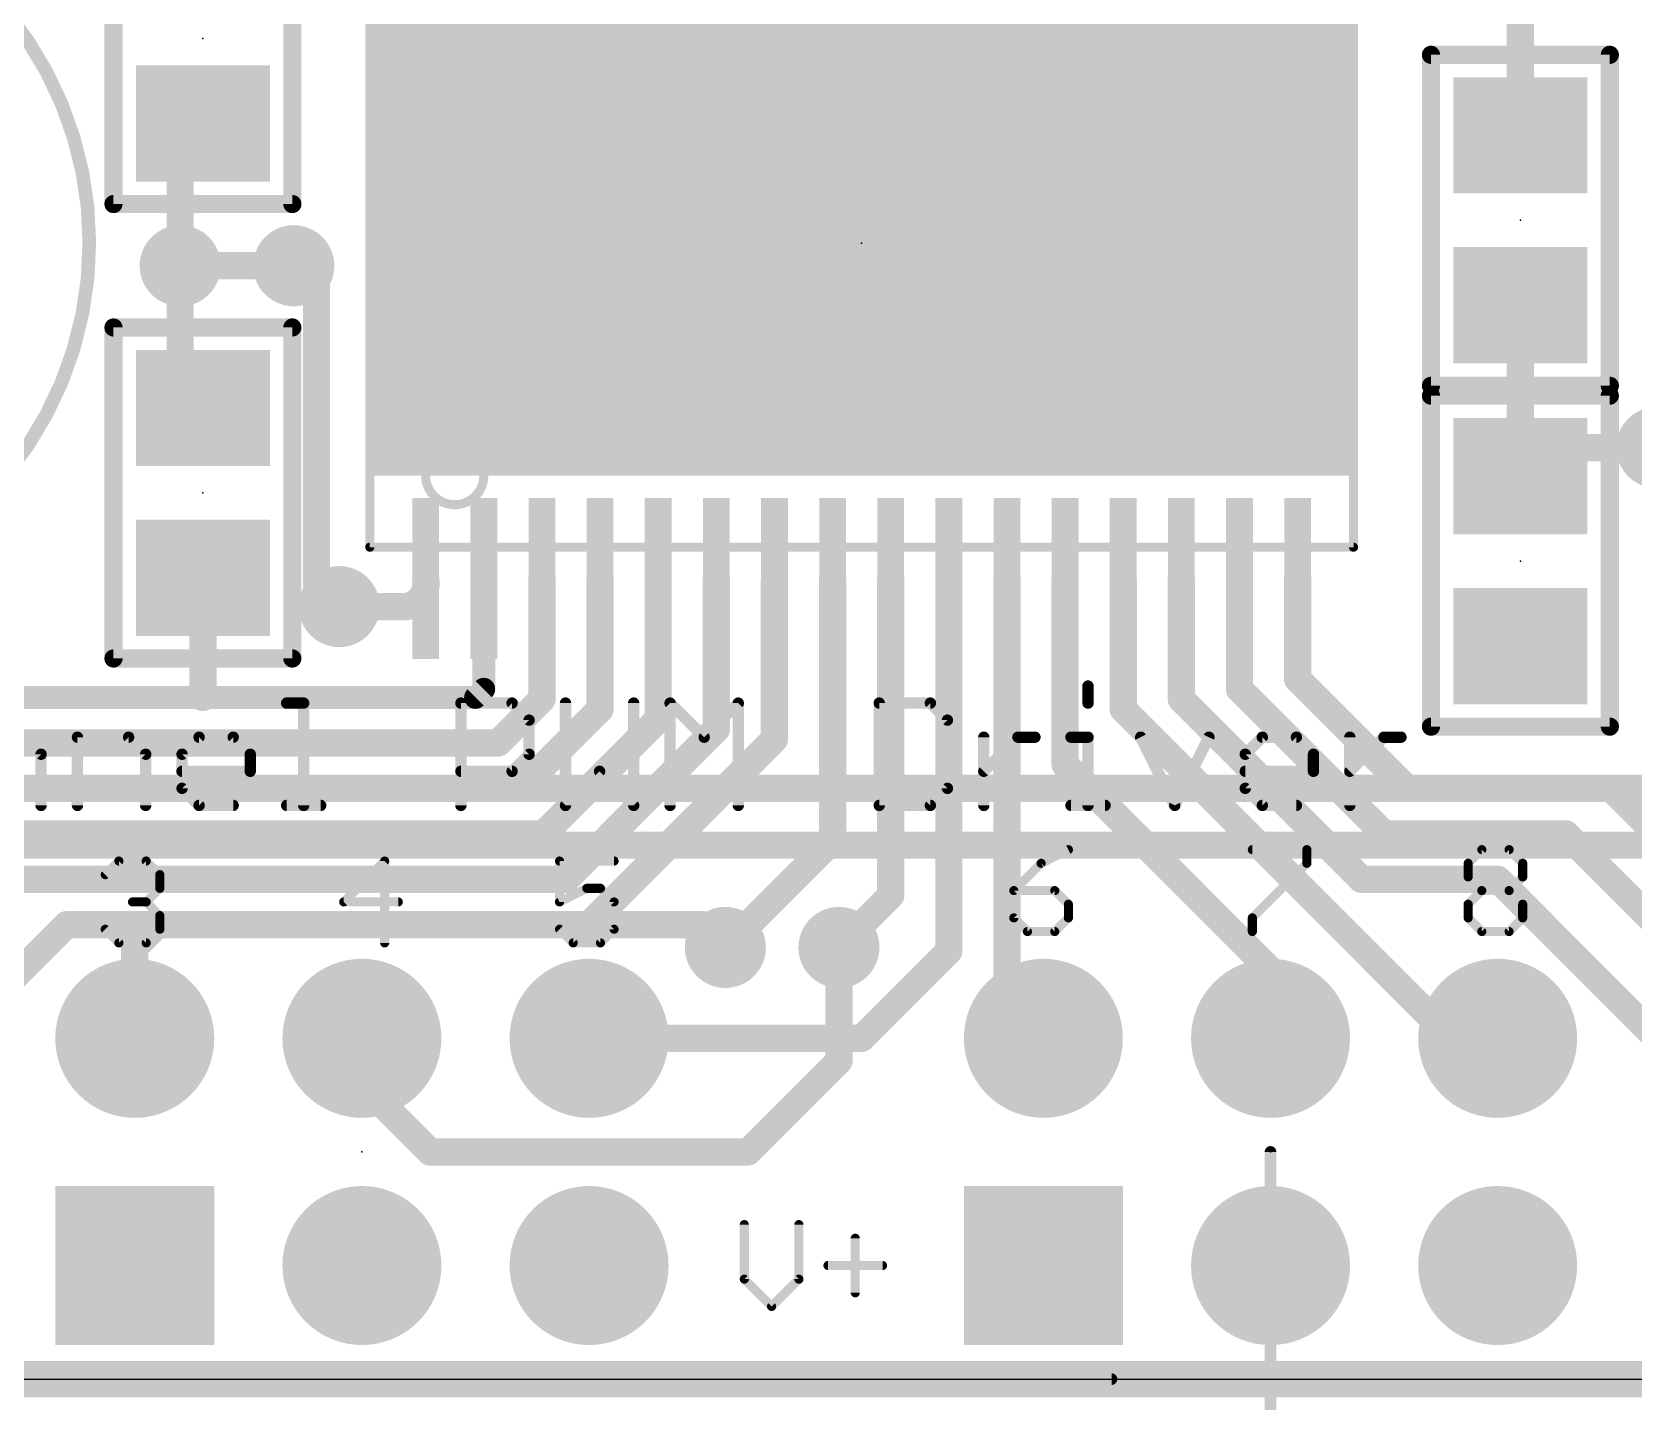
# Model space of a CAD drawing. Extents: x -11.4 to 63.7, y -19.8 to 38.7.
# Drawn here: x 16.63 to 34.54, y -0.25 to 15.06 of the extents above; entities that cross this region are included whole.
import ezdxf

# ---------------------------------------------------------------- set-up
doc = ezdxf.new("R2010")
doc.units = 0
for name, color, linetype in [('1', 12, 'CONTINUOUS'), ('16', 132, 'CONTINUOUS'), ('17', 110, 'CONTINUOUS'), ('18', 110, 'CONTINUOUS'), ('20', 53, 'CONTINUOUS'), ('21', 40, 'CONTINUOUS'), ('23', 53, 'CONTINUOUS'), ('47', 253, 'CONTINUOUS')]:
    doc.layers.add(name, color=color, linetype=linetype)

# ---------------------------------------------------------------- blocks, each defined once
blk = doc.blocks.new('RECT')
blk.add_solid([(-0.5, -0.5), (0.5, -0.5), (-0.5, 0.5), (0.5, 0.5)])
blk = doc.blocks.new('SQUAREP')
blk.add_solid([(-0.5, -0.5), (0.5, -0.5), (-0.5, 0.5), (0.5, 0.5)])
blk = doc.blocks.new('ROUNDP')
at = {"const_width": 0.5}
blk.add_lwpolyline([(0, -0.25, 1), (0, 0.25, 1), (0, -0.25)], format="xyb", dxfattribs=at)
blk = doc.blocks.new('ROUNDV')
at = {"const_width": 0.5}
blk.add_lwpolyline([(0, -0.25, 1), (0, 0.25, 1), (0, -0.25)], format="xyb", dxfattribs=at)

msp = doc.modelspace()

# ---------------------------------------------------------------- linework, layer by layer
at = {"layer": '1'}
for points, const_width in [([(33.274, 13.904), (33.274, 15.714)], 0.3048), ([(18.542, 14.036), (18.288, 13.782)], 0.3048), ([(18.288, 13.782), (18.288, 12.446)], 0.3048), ([(26.5, 13.092), (26.5, 13.3)], 0.3048), ([(26.154, 12.746), (26.5, 13.092)], 0.3048), ([(25.908, 12.7), (25.954, 12.746)], 0.3048), ([(25.954, 12.746), (26.154, 12.746)], 0.3048), ([(19.558, 12.446), (18.288, 12.446)], 0.3048), ([(18.288, 11.11), (18.288, 12.446)], 0.3048), ([(19.558, 12.446), (19.812, 12.446)], 0.3048), ([(19.812, 12.446), (19.812, 8.89)], 0.3048), ([(33.274, 12.004), (33.716, 12.004)], 0.3048), ([(33.274, 10.094), (33.274, 12.004)], 0.3048), ([(18.542, 10.856), (18.288, 11.11)], 0.3048), ([(33.274, 10.094), (33.594, 10.414)], 0.3048), ([(33.594, 10.414), (34.798, 10.414)], 0.3048), ([(18.542, 8.956), (18.542, 7.62)], 0.3048), ([(19.812, 8.89), (20.066, 8.636)], 0.3048), ([(21.683, 8.95), (21.683, 7.713)], 0.254), ([(22.333, 8.95), (22.333, 7.601)], 0.3048), ([(22.983, 8.95), (22.983, 7.489)], 0.3048), ([(23.633, 8.95), (23.633, 7.377)], 0.3048), ([(24.283, 8.95), (24.283, 7.265)], 0.3048), ([(24.933, 8.95), (24.933, 7.153)], 0.3048), ([(25.583, 8.95), (25.583, 6.025)], 0.3048), ([(26.233, 8.95), (26.233, 5.405)], 0.3048), ([(26.883, 8.95), (26.883, 4.785)], 0.3048), ([(27.533, 8.95), (27.533, 4.217)], 0.3048), ([(28.183, 8.95), (28.183, 6.869)], 0.3048), ([(28.833, 8.95), (28.833, 7.489)], 0.3048), ([(29.483, 8.95), (29.483, 7.601)], 0.3048), ([(30.133, 8.95), (30.133, 7.713)], 0.3048), ([(30.783, 8.95), (30.783, 7.825)], 0.3048), ([(20.819, 8.636), (20.066, 8.636)], 0.3048), ([(30.783, 7.825), (32.004, 6.604)], 0.3048), ([(18.542, 7.62), (16.256, 7.62)], 0.254), ([(21.59, 7.62), (18.542, 7.62)], 0.254), ([(21.683, 7.713), (21.59, 7.62)], 0.254), ([(22.333, 7.601), (21.844, 7.112)], 0.3048), ([(29.483, 7.601), (31.496, 5.588)], 0.3048), ([(30.133, 7.713), (31.75, 6.096)], 0.3048), ([(22.983, 7.489), (22.098, 6.604)], 0.3048), ([(23.633, 7.377), (22.352, 6.096)], 0.3048), ([(28.833, 7.489), (32.512, 3.81)], 0.3048), ([(24.283, 7.265), (22.606, 5.588)], 0.3048), ([(21.844, 7.112), (14.986, 7.112)], 0.3048), ([(24.933, 7.153), (22.86, 5.08)], 0.3048), ([(28.183, 6.869), (30.48, 4.572)], 0.3048), ([(22.098, 6.604), (15.24, 6.604)], 0.3048), ([(32.004, 6.604), (34.29, 6.604)], 0.3048), ([(34.29, 6.604), (35.052, 5.842)], 0.3048), ([(22.352, 6.096), (15.494, 6.096)], 0.3048), ([(25.583, 6.025), (24.384, 4.826)], 0.3048), ([(31.75, 6.096), (33.782, 6.096)], 0.3048), ([(33.782, 6.096), (34.798, 5.08)], 0.3048), ([(22.606, 5.588), (16.256, 5.588)], 0.3048), ([(31.496, 5.588), (33.02, 5.588)], 0.3048), ([(33.02, 5.588), (34.798, 3.81)], 0.3048), ([(26.233, 5.405), (25.654, 4.826)], 0.3048), ([(17.018, 5.08), (16.002, 4.064)], 0.3048), ([(22.86, 5.08), (17.018, 5.08)], 0.3048), ([(26.883, 4.785), (25.908, 3.81)], 0.3048), ([(30.48, 4.572), (30.48, 3.81)], 0.3048), ([(27.533, 4.217), (27.94, 3.81)], 0.3048), ([(25.908, 3.81), (22.86, 3.81)], 0.3048), ([(32.512, 3.81), (33.02, 3.81)], 0.3048), ([(50.8, 0), (0, 0)], 0.4064)]:
    msp.add_lwpolyline(points, dxfattribs=dict(at, const_width=const_width))
for points, const_width in [([(18.5959, 13.9821, 1), (18.4881, 14.0899)], 0.1524), ([(33.1978, 13.904, 1), (33.3502, 13.904)], 0.1524), ([(18.3642, 13.782, 1), (18.2118, 13.782)], 0.1524), ([(18.2341, 13.8359, 1), (18.3419, 13.7281)], 0.1524), ([(26.5762, 13.3, 1), (26.4238, 13.3)], 0.1524), ([(26.4238, 13.092, 1), (26.5762, 13.092)], 0.1524), ([(26.5539, 13.0381, 1), (26.4461, 13.1459)], 0.1524), ([(25.954, 12.8222, 1), (25.954, 12.6698)], 0.1524), ([(26.0079, 12.6921, 1), (25.9001, 12.7999)], 0.1524), ([(26.154, 12.6698, 1), (26.154, 12.8222)], 0.1524), ([(25.8541, 12.7539, 1), (25.9619, 12.6461)], 0.1524), ([(26.1001, 12.7999, 1), (26.2079, 12.6921)], 0.1524), ([(18.288, 12.5222, 1), (18.288, 12.3698)], 0.1524), ([(18.3642, 12.446, 1), (18.2118, 12.446)], 0.1524), ([(19.558, 12.5222, 1), (19.558, 12.3698)], 0.1524), ([(19.558, 12.3698, 1), (19.558, 12.5222)], 0.1524), ([(19.8882, 12.446, 1), (19.7358, 12.446)], 0.1524), ([(19.812, 12.3698, 1), (19.812, 12.5222)], 0.1524), ([(18.2118, 12.446, 1), (18.3642, 12.446)], 0.1524), ([(33.274, 12.0802, 1), (33.274, 11.9278)], 0.1524), ([(33.3502, 12.004, 1), (33.1978, 12.004)], 0.1524), ([(33.716, 11.9278, 1), (33.716, 12.0802)], 0.1524), ([(18.3419, 11.1639, 1), (18.2341, 11.0561)], 0.1524), ([(18.2118, 11.11, 1), (18.3642, 11.11)], 0.1524), ([(18.4881, 10.8021, 1), (18.5959, 10.9099)], 0.1524), ([(33.594, 10.4902, 1), (33.594, 10.3378)], 0.1524), ([(33.6479, 10.3601, 1), (33.5401, 10.4679)], 0.1524), ([(33.2201, 10.1479, 1), (33.3279, 10.0401)], 0.1524), ([(33.1978, 10.094, 1), (33.3502, 10.094)], 0.1524), ([(18.6182, 8.956, 1), (18.4658, 8.956)], 0.1524), ([(19.8659, 8.9439, 1), (19.7581, 8.8361)], 0.1524), ([(19.7358, 8.89, 1), (19.8882, 8.89)], 0.1524), ([(20.819, 8.636, 0.4142), (21.033, 8.95)], 0.3048), ([(21.1079, 8.9642, 1), (20.9581, 8.9358)], 0.1524), ([(21.7465, 8.95, 1), (21.6195, 8.95)], 0.127), ([(22.4092, 8.95, 1), (22.2568, 8.95)], 0.1524), ([(23.0592, 8.95, 1), (22.9068, 8.95)], 0.1524), ([(23.7092, 8.95, 1), (23.5568, 8.95)], 0.1524), ([(24.3592, 8.95, 1), (24.2068, 8.95)], 0.1524), ([(25.0092, 8.95, 1), (24.8568, 8.95)], 0.1524), ([(25.6592, 8.95, 1), (25.5068, 8.95)], 0.1524), ([(26.3092, 8.95, 1), (26.1568, 8.95)], 0.1524), ([(26.9592, 8.95, 1), (26.8068, 8.95)], 0.1524), ([(27.6092, 8.95, 1), (27.4568, 8.95)], 0.1524), ([(28.2592, 8.95, 1), (28.1068, 8.95)], 0.1524), ([(28.9092, 8.95, 1), (28.7568, 8.95)], 0.1524), ([(29.5592, 8.95, 1), (29.4068, 8.95)], 0.1524), ([(30.2092, 8.95, 1), (30.0568, 8.95)], 0.1524), ([(30.8592, 8.95, 1), (30.7068, 8.95)], 0.1524), ([(20.066, 8.7122, 1), (20.066, 8.5598)], 0.1524), ([(20.8048, 8.7109, 1), (20.8332, 8.5611)], 0.1524), ([(20.819, 8.5598, 1), (20.819, 8.7122)], 0.1524), ([(20.0121, 8.5821, 1), (20.1199, 8.6899)], 0.1524), ([(30.8369, 7.8789, 1), (30.7291, 7.7711)], 0.1524), ([(30.7068, 7.825, 1), (30.8592, 7.825)], 0.1524), ([(18.542, 7.6835, 1), (18.542, 7.5565)], 0.127), ([(18.542, 7.5565, 1), (18.542, 7.6835)], 0.127), ([(21.5451, 7.6649, 1), (21.6349, 7.5751)], 0.127), ([(21.59, 7.5565, 1), (21.59, 7.6835)], 0.127), ([(21.6195, 7.713, 1), (21.7465, 7.713)], 0.127), ([(21.7279, 7.6681, 1), (21.6381, 7.7579)], 0.127), ([(22.3869, 7.5471, 1), (22.2791, 7.6549)], 0.1524), ([(29.5369, 7.6549, 1), (29.4291, 7.5471)], 0.1524), ([(30.1869, 7.7669, 1), (30.0791, 7.6591)], 0.1524), ([(30.0568, 7.713, 1), (30.2092, 7.713)], 0.1524), ([(18.4658, 7.62, 1), (18.6182, 7.62)], 0.1524), ([(22.2568, 7.601, 1), (22.4092, 7.601)], 0.1524), ([(22.9068, 7.489, 1), (23.0592, 7.489)], 0.1524), ([(23.0369, 7.4351, 1), (22.9291, 7.5429)], 0.1524), ([(23.6869, 7.3231, 1), (23.5791, 7.4309)], 0.1524), ([(28.8869, 7.5429, 1), (28.7791, 7.4351)], 0.1524), ([(28.7568, 7.489, 1), (28.9092, 7.489)], 0.1524), ([(29.4068, 7.601, 1), (29.5592, 7.601)], 0.1524), ([(23.5568, 7.377, 1), (23.7092, 7.377)], 0.1524), ([(24.3369, 7.2111, 1), (24.2291, 7.3189)], 0.1524), ([(21.7901, 7.1659, 1), (21.8979, 7.0581)], 0.1524), ([(21.844, 7.0358, 1), (21.844, 7.1882)], 0.1524), ([(24.2068, 7.265, 1), (24.3592, 7.265)], 0.1524), ([(24.8568, 7.153, 1), (25.0092, 7.153)], 0.1524), ([(24.9869, 7.0991, 1), (24.8791, 7.2069)], 0.1524), ([(28.2369, 6.9229, 1), (28.1291, 6.8151)], 0.1524), ([(28.1068, 6.869, 1), (28.2592, 6.869)], 0.1524), ([(22.0441, 6.6579, 1), (22.1519, 6.5501)], 0.1524), ([(22.098, 6.5278, 1), (22.098, 6.6802)], 0.1524), ([(32.004, 6.6802, 1), (32.004, 6.5278)], 0.1524), ([(31.9501, 6.5501, 1), (32.0579, 6.6579)], 0.1524), ([(34.3439, 6.6579, 1), (34.2361, 6.5501)], 0.1524), ([(34.29, 6.5278, 1), (34.29, 6.6802)], 0.1524), ([(22.2981, 6.1499, 1), (22.4059, 6.0421)], 0.1524), ([(22.352, 6.0198, 1), (22.352, 6.1722)], 0.1524), ([(25.5068, 6.025, 1), (25.6592, 6.025)], 0.1524), ([(25.6369, 5.9711, 1), (25.5291, 6.0789)], 0.1524), ([(31.75, 6.1722, 1), (31.75, 6.0198)], 0.1524), ([(31.6961, 6.0421, 1), (31.8039, 6.1499)], 0.1524), ([(33.8359, 6.1499, 1), (33.7281, 6.0421)], 0.1524), ([(33.782, 6.0198, 1), (33.782, 6.1722)], 0.1524), ([(22.606, 5.5118, 1), (22.606, 5.6642)], 0.1524), ([(31.496, 5.6642, 1), (31.496, 5.5118)], 0.1524), ([(33.0739, 5.6419, 1), (32.9661, 5.5341)], 0.1524), ([(33.02, 5.5118, 1), (33.02, 5.6642)], 0.1524), ([(22.5521, 5.6419, 1), (22.6599, 5.5341)], 0.1524), ([(26.2869, 5.3511, 1), (26.1791, 5.4589)], 0.1524), ([(31.4421, 5.5341, 1), (31.5499, 5.6419)], 0.1524), ([(26.1568, 5.405, 1), (26.3092, 5.405)], 0.1524), ([(17.018, 5.1562, 1), (17.018, 5.0038)], 0.1524), ([(17.0719, 5.0261, 1), (16.9641, 5.1339)], 0.1524), ([(22.8061, 5.1339, 1), (22.9139, 5.0261)], 0.1524), ([(22.86, 5.0038, 1), (22.86, 5.1562)], 0.1524), ([(24.3301, 4.8799, 1), (24.4379, 4.7721)], 0.1524), ([(25.6001, 4.8799, 1), (25.7079, 4.7721)], 0.1524), ([(26.8068, 4.785, 1), (26.9592, 4.785)], 0.1524), ([(26.9369, 4.7311, 1), (26.8291, 4.8389)], 0.1524), ([(30.5562, 4.572, 1), (30.4038, 4.572)], 0.1524), ([(30.4261, 4.5181, 1), (30.5339, 4.6259)], 0.1524), ([(27.5869, 4.2709, 1), (27.4791, 4.1631)], 0.1524), ([(27.4568, 4.217, 1), (27.6092, 4.217)], 0.1524), ([(22.86, 3.8862, 1), (22.86, 3.7338)], 0.1524), ([(25.908, 3.7338, 1), (25.908, 3.8862)], 0.1524), ([(32.512, 3.8862, 1), (32.512, 3.7338)], 0.1524), ([(33.02, 3.7338, 1), (33.02, 3.8862)], 0.1524), ([(25.8541, 3.8639, 1), (25.9619, 3.7561)], 0.1524), ([(27.8861, 3.7561, 1), (27.9939, 3.8639)], 0.1524), ([(30.4038, 3.81, 1), (30.5562, 3.81)], 0.1524), ([(32.4581, 3.7561, 1), (32.5659, 3.8639)], 0.1524)]:
    msp.add_lwpolyline(points, format="xyb", dxfattribs=dict(at, const_width=const_width))
at = {"layer": '16', "const_width": 0.3048}
for points in [[(44.196, 6.604), (5.969, 6.604)], [(44.45, 5.969), (5.334, 5.969)], [(18.034, 5.08), (17.78, 4.826)], [(24.13, 5.08), (18.034, 5.08)], [(24.384, 4.826), (24.13, 5.08)], [(17.78, 4.826), (17.78, 3.81)], [(25.654, 4.826), (25.654, 3.556)], [(20.32, 3.302), (20.32, 3.81)], [(25.654, 3.556), (24.638, 2.54)], [(21.082, 2.54), (20.32, 3.302)], [(24.638, 2.54), (21.082, 2.54)], [(0, 0), (50.8, 0)]]:
    msp.add_lwpolyline(points, dxfattribs=at)
at = {"layer": '16', "const_width": 0.1524}
for points in [[(18.034, 5.1562, 1), (18.034, 5.0038)], [(18.0879, 5.0261, 1), (17.9801, 5.1339)], [(24.1839, 5.1339, 1), (24.0761, 5.0261)], [(24.13, 5.0038, 1), (24.13, 5.1562)], [(17.8562, 4.826, 1), (17.7038, 4.826)], [(17.7261, 4.8799, 1), (17.8339, 4.7721)], [(24.3301, 4.7721, 1), (24.4379, 4.8799)], [(25.7302, 4.826, 1), (25.5778, 4.826)], [(20.3962, 3.81, 1), (20.2438, 3.81)], [(17.7038, 3.81, 1), (17.8562, 3.81)], [(25.5778, 3.556, 1), (25.7302, 3.556)], [(25.7079, 3.5021, 1), (25.6001, 3.6099)], [(20.3739, 3.3559, 1), (20.2661, 3.2481)], [(20.2438, 3.302, 1), (20.3962, 3.302)], [(21.082, 2.6162, 1), (21.082, 2.4638)], [(24.638, 2.4638, 1), (24.638, 2.6162)], [(21.0281, 2.4861, 1), (21.1359, 2.5939)], [(24.5841, 2.5939, 1), (24.6919, 2.4861)]]:
    msp.add_lwpolyline(points, format="xyb", dxfattribs=at)
at = {"layer": '20'}
msp.add_line((2.54, 0), (48.26, 0), dxfattribs=at)
at = {"layer": '21'}
for points, const_width in [([(13.208, 8.636, 1), (13.208, 16.764, 1), (13.208, 8.636)], 0.1524), ([(32.274, 14.8548, 1), (32.274, 14.7532)], 0.1016), ([(32.3248, 14.804, 1), (32.2232, 14.804)], 0.1016), ([(34.3248, 14.804, 1), (34.2232, 14.804)], 0.1016), ([(34.274, 14.7532, 1), (34.274, 14.8548)], 0.1016), ([(17.542, 13.1868, 1), (17.542, 13.0852)], 0.1016), ([(17.4912, 13.136, 1), (17.5928, 13.136)], 0.1016), ([(19.4912, 13.136, 1), (19.5928, 13.136)], 0.1016), ([(19.542, 13.0852, 1), (19.542, 13.1868)], 0.1016), ([(17.542, 11.8068, 1), (17.542, 11.7052)], 0.1016), ([(17.5928, 11.756, 1), (17.4912, 11.756)], 0.1016), ([(19.5928, 11.756, 1), (19.4912, 11.756)], 0.1016), ([(19.542, 11.7052, 1), (19.542, 11.8068)], 0.1016), ([(32.274, 11.1548, 1), (32.274, 11.0532)], 0.1016), ([(32.2232, 11.104, 1), (32.3248, 11.104)], 0.1016), ([(34.2232, 11.104, 1), (34.3248, 11.104)], 0.1016), ([(34.274, 11.0532, 1), (34.274, 11.1548)], 0.1016), ([(32.274, 11.0448, 1), (32.274, 10.9432)], 0.1016), ([(32.3248, 10.994, 1), (32.2232, 10.994)], 0.1016), ([(34.3248, 10.994, 1), (34.2232, 10.994)], 0.1016), ([(34.274, 10.9432, 1), (34.274, 11.0448)], 0.1016), ([(21.358, 9.775, 1), (21.358, 10.425, 1), (21.358, 9.775)], 0.1016), ([(20.408, 9.3254, 1), (20.408, 9.2746)], 0.0508), ([(20.3826, 9.3, 1), (20.4334, 9.3)], 0.0508), ([(31.3826, 9.3, 1), (31.4334, 9.3)], 0.0508), ([(31.408, 9.2746, 1), (31.408, 9.3254)], 0.0508), ([(17.542, 8.1068, 1), (17.542, 8.0052)], 0.1016), ([(17.4912, 8.056, 1), (17.5928, 8.056)], 0.1016), ([(19.4912, 8.056, 1), (19.5928, 8.056)], 0.1016), ([(19.542, 8.0052, 1), (19.542, 8.1068)], 0.1016), ([(28.471, 7.7481, 1), (28.4075, 7.7481)], 0.0635), ([(19.4781, 7.5892, 1), (19.4781, 7.5257)], 0.0635), ([(19.7005, 7.5575, 1), (19.637, 7.5575)], 0.0635), ([(19.6687, 7.5257, 1), (19.6687, 7.5892)], 0.0635), ([(21.4588, 7.5575, 1), (21.3953, 7.5575)], 0.0635), ([(21.4271, 7.5892, 1), (21.4271, 7.5257)], 0.0635), ([(22.0215, 7.5799, 1), (21.9766, 7.535)], 0.0635), ([(21.9991, 7.5257, 1), (21.9991, 7.5892)], 0.0635), ([(22.6282, 7.5575, 1), (22.5647, 7.5575)], 0.0635), ([(23.3909, 7.5575, 1), (23.3274, 7.5575)], 0.0635), ([(23.7976, 7.5575, 1), (23.7341, 7.5575)], 0.0635), ([(23.7883, 7.5799, 1), (23.7434, 7.535)], 0.0635), ([(24.5603, 7.5575, 1), (24.4968, 7.5575)], 0.0635), ([(24.551, 7.535, 1), (24.5061, 7.5799)], 0.0635), ([(26.1364, 7.5575, 1), (26.0729, 7.5575)], 0.0635), ([(26.1047, 7.5892, 1), (26.1047, 7.5257)], 0.0635), ([(26.6991, 7.5799, 1), (26.6542, 7.535)], 0.0635), ([(26.6766, 7.5257, 1), (26.6766, 7.5892)], 0.0635), ([(28.4075, 7.5575, 1), (28.471, 7.5575)], 0.0635), ([(22.2215, 7.3668, 1), (22.158, 7.3668)], 0.0635), ([(22.1673, 7.3444, 1), (22.2122, 7.3893)], 0.0635), ([(26.8991, 7.3668, 1), (26.8356, 7.3668)], 0.0635), ([(26.8449, 7.3444, 1), (26.8898, 7.3893)], 0.0635), ([(32.274, 7.3448, 1), (32.274, 7.2432)], 0.1016), ([(32.2232, 7.294, 1), (32.3248, 7.294)], 0.1016), ([(34.2232, 7.294, 1), (34.3248, 7.294)], 0.1016), ([(34.274, 7.2432, 1), (34.274, 7.3448)], 0.1016), ([(17.171, 7.1762, 1), (17.1075, 7.1762)], 0.0635), ([(17.1393, 7.2079, 1), (17.1393, 7.1444)], 0.0635), ([(17.7337, 7.1986, 1), (17.6888, 7.1537)], 0.0635), ([(17.7113, 7.1444, 1), (17.7113, 7.2079)], 0.0635), ([(18.4993, 7.2079, 1), (18.4993, 7.1444)], 0.0635), ([(18.5218, 7.1537, 1), (18.4769, 7.1986)], 0.0635), ([(18.9031, 7.1986, 1), (18.8582, 7.1537)], 0.0635), ([(18.8807, 7.1444, 1), (18.8807, 7.2079)], 0.0635), ([(24.1247, 7.1986, 1), (24.1696, 7.1537)], 0.0635), ([(24.1247, 7.1537, 1), (24.1696, 7.1986)], 0.0635), ([(27.3058, 7.1762, 1), (27.2423, 7.1762)], 0.0635), ([(27.6554, 7.2079, 1), (27.6554, 7.1444)], 0.0635), ([(27.6778, 7.1537, 1), (27.6329, 7.1986)], 0.0635), ([(27.846, 7.1444, 1), (27.846, 7.2079)], 0.0635), ([(28.2485, 7.2079, 1), (28.2485, 7.1444)], 0.0635), ([(28.471, 7.1762, 1), (28.4075, 7.1762)], 0.0635), ([(28.4392, 7.1444, 1), (28.4392, 7.2079)], 0.0635), ([(29.0565, 7.1903, 1), (28.9997, 7.162)], 0.0635), ([(29.8192, 7.162, 1), (29.7624, 7.1903)], 0.0635), ([(30.3882, 7.2079, 1), (30.3882, 7.1444)], 0.0635), ([(30.4107, 7.1537, 1), (30.3658, 7.1986)], 0.0635), ([(30.792, 7.1986, 1), (30.7471, 7.1537)], 0.0635), ([(30.7695, 7.1444, 1), (30.7695, 7.2079)], 0.0635), ([(31.3987, 7.1762, 1), (31.3352, 7.1762)], 0.0635), ([(31.7483, 7.2079, 1), (31.7483, 7.1444)], 0.0635), ([(31.7707, 7.1537, 1), (31.7258, 7.1986)], 0.0635), ([(31.9389, 7.1444, 1), (31.9389, 7.2079)], 0.0635), ([(16.7643, 6.9855, 1), (16.7008, 6.9855)], 0.0635), ([(16.7101, 6.963, 1), (16.755, 7.0079)], 0.0635), ([(17.9337, 6.9855, 1), (17.8702, 6.9855)], 0.0635), ([(17.8795, 6.963, 1), (17.9244, 7.0079)], 0.0635), ([(18.3404, 6.9855, 1), (18.2769, 6.9855)], 0.0635), ([(18.2862, 7.0079, 1), (18.3311, 6.963)], 0.0635), ([(19.1031, 6.9855, 1), (19.0396, 6.9855)], 0.0635), ([(19.0489, 6.963, 1), (19.0938, 7.0079)], 0.0635), ([(22.158, 6.9855, 1), (22.2215, 6.9855)], 0.0635), ([(22.2122, 6.963, 1), (22.1673, 7.0079)], 0.0635), ([(30.2293, 6.9855, 1), (30.1658, 6.9855)], 0.0635), ([(30.1751, 7.0079, 1), (30.22, 6.963)], 0.0635), ([(30.9919, 6.9855, 1), (30.9284, 6.9855)], 0.0635), ([(30.9377, 6.963, 1), (30.9826, 7.0079)], 0.0635), ([(18.3087, 6.8266, 1), (18.3087, 6.7631)], 0.0635), ([(19.0396, 6.7948, 1), (19.1031, 6.7948)], 0.0635), ([(19.0713, 6.7631, 1), (19.0713, 6.8266)], 0.0635), ([(21.4271, 6.8266, 1), (21.4271, 6.7631)], 0.0635), ([(21.9766, 6.8173, 1), (22.0215, 6.7724)], 0.0635), ([(21.9991, 6.7631, 1), (21.9991, 6.8266)], 0.0635), ([(23.0002, 6.8173, 1), (22.9553, 6.7724)], 0.0635), ([(23.0002, 6.7724, 1), (22.9553, 6.8173)], 0.0635), ([(27.2516, 6.8173, 1), (27.2965, 6.7724)], 0.0635), ([(30.1975, 6.8266, 1), (30.1975, 6.7631)], 0.0635), ([(30.9284, 6.7948, 1), (30.9919, 6.7948)], 0.0635), ([(30.9602, 6.7631, 1), (30.9602, 6.8266)], 0.0635), ([(31.3445, 6.8173, 1), (31.3894, 6.7724)], 0.0635), ([(18.3311, 6.6266, 1), (18.2862, 6.5817)], 0.0635), ([(18.2769, 6.6042, 1), (18.3404, 6.6042)], 0.0635), ([(26.8356, 6.6042, 1), (26.8991, 6.6042)], 0.0635), ([(26.8898, 6.5817, 1), (26.8449, 6.6266)], 0.0635), ([(30.22, 6.6266, 1), (30.1751, 6.5817)], 0.0635), ([(30.1658, 6.6042, 1), (30.2293, 6.6042)], 0.0635), ([(18.4993, 6.4452, 1), (18.4993, 6.3818)], 0.0635), ([(18.4769, 6.391, 1), (18.5218, 6.436)], 0.0635), ([(18.8807, 6.3818, 1), (18.8807, 6.4452)], 0.0635), ([(19.4781, 6.4452, 1), (19.4781, 6.3818)], 0.0635), ([(19.8594, 6.3818, 1), (19.8594, 6.4452)], 0.0635), ([(22.574, 6.436, 1), (22.6189, 6.391)], 0.0635), ([(23.3367, 6.391, 1), (23.3816, 6.436)], 0.0635), ([(26.1047, 6.4452, 1), (26.1047, 6.3818)], 0.0635), ([(26.6542, 6.436, 1), (26.6991, 6.391)], 0.0635), ([(26.6766, 6.3818, 1), (26.6766, 6.4452)], 0.0635), ([(28.2485, 6.4452, 1), (28.2485, 6.3818)], 0.0635), ([(28.6299, 6.3818, 1), (28.6299, 6.4452)], 0.0635), ([(29.3811, 6.4277, 1), (29.4379, 6.3993)], 0.0635), ([(29.3811, 6.3993, 1), (29.4379, 6.4277)], 0.0635), ([(30.3882, 6.4452, 1), (30.3882, 6.3818)], 0.0635), ([(30.3658, 6.391, 1), (30.4107, 6.436)], 0.0635), ([(30.7695, 6.3818, 1), (30.7695, 6.4452)], 0.0635), ([(16.7008, 6.4135, 1), (16.7643, 6.4135)], 0.0635), ([(17.1075, 6.4135, 1), (17.171, 6.4135)], 0.0635), ([(17.8702, 6.4135, 1), (17.9337, 6.4135)], 0.0635), ([(19.637, 6.4135, 1), (19.7005, 6.4135)], 0.0635), ([(21.3953, 6.4135, 1), (21.4588, 6.4135)], 0.0635), ([(22.5647, 6.4135, 1), (22.6282, 6.4135)], 0.0635), ([(23.3274, 6.4135, 1), (23.3909, 6.4135)], 0.0635), ([(23.7341, 6.4135, 1), (23.7976, 6.4135)], 0.0635), ([(24.4968, 6.4135, 1), (24.5603, 6.4135)], 0.0635), ([(26.0729, 6.4135, 1), (26.1364, 6.4135)], 0.0635), ([(27.2423, 6.4135, 1), (27.3058, 6.4135)], 0.0635), ([(28.4075, 6.4135, 1), (28.471, 6.4135)], 0.0635), ([(31.3352, 6.4135, 1), (31.3987, 6.4135)], 0.0635), ([(28.2313, 5.8963, 1), (28.2086, 5.9417)], 0.0508), ([(30.2768, 5.9444, 1), (30.2768, 5.8936)], 0.0508), ([(30.9123, 5.919, 1), (30.8615, 5.919)], 0.0508), ([(30.8869, 5.8936, 1), (30.8869, 5.9444)], 0.0508), ([(32.8423, 5.9444, 1), (32.8423, 5.8936)], 0.0508), ([(32.8603, 5.901, 1), (32.8244, 5.9369)], 0.0508), ([(33.1654, 5.9369, 1), (33.1294, 5.901)], 0.0508), ([(33.1474, 5.8936, 1), (33.1474, 5.9444)], 0.0508), ([(17.6023, 5.8174, 1), (17.6023, 5.7666)], 0.0508), ([(17.6203, 5.774, 1), (17.5844, 5.8099)], 0.0508), ([(17.9254, 5.8099, 1), (17.8894, 5.774)], 0.0508), ([(17.9074, 5.7666, 1), (17.9074, 5.8174)], 0.0508), ([(20.5998, 5.792, 1), (20.549, 5.792)], 0.0508), ([(20.5924, 5.774, 1), (20.5564, 5.8099)], 0.0508), ([(22.5298, 5.8174, 1), (22.5298, 5.7666)], 0.0508), ([(22.5552, 5.792, 1), (22.5044, 5.792)], 0.0508), ([(23.1399, 5.7666, 1), (23.1399, 5.8174)], 0.0508), ([(27.9035, 5.7892, 1), (27.9262, 5.7437)], 0.0508), ([(27.9328, 5.7485, 1), (27.8969, 5.7844)], 0.0508), ([(30.8615, 5.7664, 1), (30.9123, 5.7664)], 0.0508), ([(30.9049, 5.7485, 1), (30.869, 5.7844)], 0.0508), ([(32.7152, 5.7664, 1), (32.6644, 5.7664)], 0.0508), ([(32.6718, 5.7844, 1), (32.7078, 5.7485)], 0.0508), ([(33.3253, 5.7664, 1), (33.2745, 5.7664)], 0.0508), ([(33.282, 5.7485, 1), (33.3179, 5.7844)], 0.0508), ([(17.4318, 5.6574, 1), (17.4678, 5.6215)], 0.0508), ([(18.0853, 5.6395, 1), (18.0345, 5.6395)], 0.0508), ([(18.042, 5.6215, 1), (18.0779, 5.6574)], 0.0508), ([(32.7078, 5.6319, 1), (32.6718, 5.596)], 0.0508), ([(32.6644, 5.6139, 1), (32.7152, 5.6139)], 0.0508), ([(33.2745, 5.6139, 1), (33.3253, 5.6139)], 0.0508), ([(33.3179, 5.596, 1), (33.282, 5.6319)], 0.0508), ([(17.7549, 5.3598, 1), (17.7549, 5.309)], 0.0508), ([(17.9254, 5.3524, 1), (17.8894, 5.3164)], 0.0508), ([(17.8894, 5.3524, 1), (17.9254, 5.3164)], 0.0508), ([(17.9074, 5.309, 1), (17.9074, 5.3598)], 0.0508), ([(18.0345, 5.4869, 1), (18.0853, 5.4869)], 0.0508), ([(18.0779, 5.469, 1), (18.042, 5.5049)], 0.0508), ([(20.0988, 5.3524, 1), (20.1348, 5.3164)], 0.0508), ([(20.1168, 5.3598, 1), (20.1168, 5.309)], 0.0508), ([(20.7269, 5.309, 1), (20.7269, 5.3598)], 0.0508), ([(22.5184, 5.3571, 1), (22.5412, 5.3117)], 0.0508), ([(22.8349, 5.5123, 1), (22.8349, 5.4615)], 0.0508), ([(22.8462, 5.4642, 1), (22.8235, 5.5096)], 0.0508), ([(23.0054, 5.5049, 1), (22.9694, 5.469)], 0.0508), ([(22.9874, 5.4615, 1), (22.9874, 5.5123)], 0.0508), ([(23.1653, 5.3344, 1), (23.1145, 5.3344)], 0.0508), ([(23.122, 5.3164, 1), (23.1579, 5.3524)], 0.0508), ([(27.5918, 5.4794, 1), (27.6278, 5.4434)], 0.0508), ([(27.6352, 5.4614, 1), (27.5844, 5.4614)], 0.0508), ([(27.6098, 5.4868, 1), (27.6098, 5.436)], 0.0508), ([(28.0854, 5.4794, 1), (28.0494, 5.4434)], 0.0508), ([(28.0674, 5.436, 1), (28.0674, 5.4868)], 0.0508), ([(32.8423, 5.4868, 1), (32.8423, 5.436)], 0.0508), ([(32.8603, 5.4434, 1), (32.8244, 5.4794)], 0.0508), ([(32.8244, 5.4434, 1), (32.8603, 5.4794)], 0.0508), ([(33.1654, 5.4794, 1), (33.1294, 5.4434)], 0.0508), ([(33.1294, 5.4794, 1), (33.1654, 5.4434)], 0.0508), ([(33.1474, 5.436, 1), (33.1474, 5.4868)], 0.0508), ([(18.0853, 5.1819, 1), (18.0345, 5.1819)], 0.0508), ([(18.042, 5.1639, 1), (18.0779, 5.1998)], 0.0508), ([(22.5044, 5.3344, 1), (22.5552, 5.3344)], 0.0508), ([(27.6278, 5.1743, 1), (27.5918, 5.1384)], 0.0508), ([(28.2453, 5.3089, 1), (28.1945, 5.3089)], 0.0508), ([(28.202, 5.2909, 1), (28.2379, 5.3268)], 0.0508), ([(28.2379, 5.1384, 1), (28.202, 5.1743)], 0.0508), ([(30.3022, 5.1563, 1), (30.2514, 5.1563)], 0.0508), ([(30.2588, 5.1743, 1), (30.2948, 5.1384)], 0.0508), ([(32.7152, 5.3089, 1), (32.6644, 5.3089)], 0.0508), ([(32.6718, 5.3268, 1), (32.7078, 5.2909)], 0.0508), ([(32.7078, 5.1743, 1), (32.6718, 5.1384)], 0.0508), ([(33.3253, 5.3089, 1), (33.2745, 5.3089)], 0.0508), ([(33.282, 5.2909, 1), (33.3179, 5.3268)], 0.0508), ([(33.3179, 5.1384, 1), (33.282, 5.1743)], 0.0508), ([(17.4678, 5.0473, 1), (17.4318, 5.0114)], 0.0508), ([(18.0345, 5.0293, 1), (18.0853, 5.0293)], 0.0508), ([(18.0779, 5.0114, 1), (18.042, 5.0473)], 0.0508), ([(22.5478, 5.0473, 1), (22.5118, 5.0114)], 0.0508), ([(23.1145, 5.0293, 1), (23.1653, 5.0293)], 0.0508), ([(23.1579, 5.0114, 1), (23.122, 5.0473)], 0.0508), ([(27.5844, 5.1563, 1), (27.6352, 5.1563)], 0.0508), ([(27.7623, 5.0292, 1), (27.7623, 4.9784)], 0.0508), ([(27.7444, 4.9858, 1), (27.7803, 5.0218)], 0.0508), ([(28.0494, 5.0218, 1), (28.0854, 4.9858)], 0.0508), ([(28.0674, 4.9784, 1), (28.0674, 5.0292)], 0.0508), ([(28.1945, 5.1563, 1), (28.2453, 5.1563)], 0.0508), ([(30.2514, 5.0038, 1), (30.3022, 5.0038)], 0.0508), ([(32.6644, 5.1563, 1), (32.7152, 5.1563)], 0.0508), ([(32.8423, 5.0292, 1), (32.8423, 4.9784)], 0.0508), ([(32.8244, 4.9858, 1), (32.8603, 5.0218)], 0.0508), ([(33.1294, 5.0218, 1), (33.1654, 4.9858)], 0.0508), ([(33.1474, 4.9784, 1), (33.1474, 5.0292)], 0.0508), ([(33.2745, 5.1563, 1), (33.3253, 5.1563)], 0.0508), ([(17.6023, 4.9022, 1), (17.6023, 4.8514)], 0.0508), ([(17.5844, 4.8588, 1), (17.6203, 4.8948)], 0.0508), ([(17.8894, 4.8948, 1), (17.9254, 4.8588)], 0.0508), ([(17.9074, 4.8514, 1), (17.9074, 4.9022)], 0.0508), ([(20.549, 4.8768, 1), (20.5998, 4.8768)], 0.0508), ([(22.6823, 4.9022, 1), (22.6823, 4.8514)], 0.0508), ([(22.6644, 4.8588, 1), (22.7003, 4.8948)], 0.0508), ([(22.9694, 4.8948, 1), (23.0054, 4.8588)], 0.0508), ([(22.9874, 4.8514, 1), (22.9874, 4.9022)], 0.0508), ([(24.6212, 1.728, 1), (24.5704, 1.728)], 0.0508), ([(25.2313, 1.728, 1), (25.1805, 1.728)], 0.0508), ([(25.8617, 1.5755, 1), (25.8109, 1.5755)], 0.0508), ([(25.5313, 1.2958, 1), (25.5313, 1.245)], 0.0508), ([(26.1414, 1.245, 1), (26.1414, 1.2958)], 0.0508), ([(24.6137, 1.1358, 1), (24.5778, 1.0999)], 0.0508), ([(24.5704, 1.1179, 1), (24.6212, 1.1179)], 0.0508), ([(25.1805, 1.1179, 1), (25.2313, 1.1179)], 0.0508), ([(25.2238, 1.0999, 1), (25.1879, 1.1358)], 0.0508), ([(25.8109, 0.9653, 1), (25.8617, 0.9653)], 0.0508), ([(24.8829, 0.8308, 1), (24.9188, 0.7948)], 0.0508), ([(24.8829, 0.7948, 1), (24.9188, 0.8308)], 0.0508)]:
    msp.add_lwpolyline(points, format="xyb", dxfattribs=dict(at, const_width=const_width))
for points, const_width in [([(17.542, 13.136), (17.542, 16.836)], 0.2032), ([(19.542, 16.836), (19.542, 13.136)], 0.2032), ([(20.408, 9.3), (20.408, 16.1)], 0.1016), ([(31.408, 16.1), (31.408, 9.3)], 0.1016), ([(32.274, 14.804), (34.274, 14.804)], 0.2032), ([(32.274, 11.104), (32.274, 14.804)], 0.2032), ([(34.274, 14.804), (34.274, 11.104)], 0.2032), ([(19.542, 13.136), (17.542, 13.136)], 0.2032), ([(17.542, 11.756), (19.542, 11.756)], 0.2032), ([(17.542, 8.056), (17.542, 11.756)], 0.2032), ([(19.542, 11.756), (19.542, 8.056)], 0.2032), ([(34.274, 11.104), (32.274, 11.104)], 0.2032), ([(32.274, 10.994), (34.274, 10.994)], 0.2032), ([(32.274, 7.294), (32.274, 10.994)], 0.2032), ([(34.274, 10.994), (34.274, 7.294)], 0.2032), ([(31.408, 9.3), (20.408, 9.3)], 0.1016), ([(19.542, 8.056), (17.542, 8.056)], 0.2032), ([(28.4392, 7.7481), (28.4392, 7.5575)], 0.127), ([(19.4781, 7.5575), (19.6687, 7.5575)], 0.127), ([(19.6687, 7.5575), (19.6687, 6.4135)], 0.127), ([(21.4271, 6.4135), (21.4271, 7.5575)], 0.127), ([(21.4271, 7.5575), (21.9991, 7.5575)], 0.127), ([(21.9991, 7.5575), (22.1897, 7.3668)], 0.127), ([(22.5965, 7.5575), (22.5965, 6.4135)], 0.127), ([(23.3591, 6.4135), (23.3591, 7.5575)], 0.127), ([(23.7659, 6.4135), (23.7659, 7.5575)], 0.127), ([(23.7659, 7.5575), (24.1472, 7.1762)], 0.127), ([(24.1472, 7.1762), (24.5285, 7.5575)], 0.127), ([(24.5285, 7.5575), (24.5285, 6.4135)], 0.127), ([(26.1047, 7.5575), (26.1047, 6.4135)], 0.127), ([(26.6766, 7.5575), (26.1047, 7.5575)], 0.127), ([(26.8673, 7.3668), (26.6766, 7.5575)], 0.127), ([(22.1897, 7.3668), (22.1897, 6.9855)], 0.127), ([(26.8673, 6.6042), (26.8673, 7.3668)], 0.127), ([(34.274, 7.294), (32.274, 7.294)], 0.2032), ([(16.5419, 7.1762), (16.7325, 6.9855)], 0.127), ([(17.1393, 6.4135), (17.1393, 7.1762)], 0.127), ([(17.1393, 7.1762), (17.7113, 7.1762)], 0.127), ([(17.7113, 7.1762), (17.9019, 6.9855)], 0.127), ([(18.3087, 6.9855), (18.4993, 7.1762)], 0.127), ([(18.4993, 7.1762), (18.8807, 7.1762)], 0.127), ([(18.8807, 7.1762), (19.0713, 6.9855)], 0.127), ([(27.2741, 6.4135), (27.2741, 7.1762)], 0.127), ([(27.2741, 6.7948), (27.6554, 7.1762)], 0.127), ([(27.6554, 7.1762), (27.846, 7.1762)], 0.127), ([(28.2485, 7.1762), (28.4392, 7.1762)], 0.127), ([(28.4392, 7.1762), (28.4392, 6.4135)], 0.127), ([(29.0281, 7.1762), (29.4095, 6.4135)], 0.127), ([(29.4095, 6.4135), (29.7908, 7.1762)], 0.127), ([(30.1975, 6.9855), (30.3882, 7.1762)], 0.127), ([(30.3882, 7.1762), (30.7695, 7.1762)], 0.127), ([(30.7695, 7.1762), (30.9602, 6.9855)], 0.127), ([(31.3669, 6.4135), (31.3669, 7.1762)], 0.127), ([(31.3669, 6.7948), (31.7483, 7.1762)], 0.127), ([(31.7483, 7.1762), (31.9389, 7.1762)], 0.127), ([(16.7325, 6.9855), (16.7325, 6.4135)], 0.127), ([(17.9019, 6.9855), (17.9019, 6.4135)], 0.127), ([(18.3087, 6.6042), (18.3087, 6.9855)], 0.127), ([(19.0713, 6.9855), (19.0713, 6.7948)], 0.127), ([(22.1897, 6.9855), (21.9991, 6.7948)], 0.127), ([(30.1975, 6.6042), (30.1975, 6.9855)], 0.127), ([(30.9602, 6.9855), (30.9602, 6.7948)], 0.127), ([(19.0713, 6.7948), (18.3087, 6.7948)], 0.127), ([(21.9991, 6.7948), (21.4271, 6.7948)], 0.127), ([(22.5965, 6.4135), (22.9778, 6.7948)], 0.127), ([(22.9778, 6.7948), (23.3591, 6.4135)], 0.127), ([(30.9602, 6.7948), (30.1975, 6.7948)], 0.127), ([(18.4993, 6.4135), (18.3087, 6.6042)], 0.127), ([(26.6766, 6.4135), (26.8673, 6.6042)], 0.127), ([(30.3882, 6.4135), (30.1975, 6.6042)], 0.127), ([(18.8807, 6.4135), (18.4993, 6.4135)], 0.127), ([(19.4781, 6.4135), (19.8594, 6.4135)], 0.127), ([(26.1047, 6.4135), (26.6766, 6.4135)], 0.127), ([(28.2485, 6.4135), (28.6299, 6.4135)], 0.127), ([(30.7695, 6.4135), (30.3882, 6.4135)], 0.127), ([(28.2199, 5.919), (27.9149, 5.7664)], 0.1016), ([(30.2768, 5.919), (30.8869, 5.919)], 0.1016), ([(30.8869, 5.919), (30.8869, 5.7664)], 0.1016), ([(32.6898, 5.7664), (32.8423, 5.919)], 0.1016), ([(32.8423, 5.919), (33.1474, 5.919)], 0.1016), ([(33.1474, 5.919), (33.2999, 5.7664)], 0.1016), ([(17.4498, 5.6395), (17.6023, 5.792)], 0.1016), ([(17.6023, 5.792), (17.9074, 5.792)], 0.1016), ([(17.9074, 5.792), (18.0599, 5.6395)], 0.1016), ([(20.5744, 5.792), (20.1168, 5.3344)], 0.1016), ([(20.5744, 4.8768), (20.5744, 5.792)], 0.1016), ([(23.1399, 5.792), (22.5298, 5.792)], 0.1016), ([(22.5298, 5.792), (22.5298, 5.3344)], 0.1016), ([(27.9149, 5.7664), (27.6098, 5.4614)], 0.1016), ([(30.8869, 5.7664), (30.2768, 5.1563)], 0.1016), ([(32.6898, 5.6139), (32.6898, 5.7664)], 0.1016), ([(33.2999, 5.7664), (33.2999, 5.6139)], 0.1016), ([(18.0599, 5.6395), (18.0599, 5.4869)], 0.1016), ([(32.8423, 5.4614), (32.6898, 5.6139)], 0.1016), ([(33.2999, 5.6139), (33.1474, 5.4614)], 0.1016), ([(17.9074, 5.3344), (17.7549, 5.3344)], 0.1016), ([(18.0599, 5.4869), (17.9074, 5.3344)], 0.1016), ([(17.9074, 5.3344), (18.0599, 5.1819)], 0.1016), ([(20.1168, 5.3344), (20.7269, 5.3344)], 0.1016), ([(22.5298, 5.3344), (22.8349, 5.4869)], 0.1016), ([(22.8349, 5.4869), (22.9874, 5.4869)], 0.1016), ([(22.9874, 5.4869), (23.1399, 5.3344)], 0.1016), ([(23.1399, 5.3344), (23.1399, 5.0293)], 0.1016), ([(27.6098, 5.4614), (27.6098, 5.1563)], 0.1016), ([(28.0674, 5.4614), (27.6098, 5.4614)], 0.1016), ([(28.2199, 5.3089), (28.0674, 5.4614)], 0.1016), ([(32.6898, 5.3089), (32.8423, 5.4614)], 0.1016), ([(32.8423, 5.4614), (33.1474, 5.4614)], 0.1016), ([(33.1474, 5.4614), (33.2999, 5.3089)], 0.1016), ([(18.0599, 5.1819), (18.0599, 5.0293)], 0.1016), ([(27.6098, 5.1563), (27.7623, 5.0038)], 0.1016), ([(28.0674, 5.0038), (28.2199, 5.1563)], 0.1016), ([(28.2199, 5.1563), (28.2199, 5.3089)], 0.1016), ([(30.2768, 5.1563), (30.2768, 5.0038)], 0.1016), ([(32.6898, 5.1563), (32.6898, 5.3089)], 0.1016), ([(32.8423, 5.0038), (32.6898, 5.1563)], 0.1016), ([(33.2999, 5.1563), (33.1474, 5.0038)], 0.1016), ([(33.2999, 5.3089), (33.2999, 5.1563)], 0.1016), ([(17.6023, 4.8768), (17.4498, 5.0293)], 0.1016), ([(18.0599, 5.0293), (17.9074, 4.8768)], 0.1016), ([(22.6823, 4.8768), (22.5298, 5.0293)], 0.1016), ([(23.1399, 5.0293), (22.9874, 4.8768)], 0.1016), ([(27.7623, 5.0038), (28.0674, 5.0038)], 0.1016), ([(33.1474, 5.0038), (32.8423, 5.0038)], 0.1016), ([(17.9074, 4.8768), (17.6023, 4.8768)], 0.1016), ([(22.9874, 4.8768), (22.6823, 4.8768)], 0.1016), ([(24.5958, 1.728), (24.5958, 1.1179)], 0.1016), ([(25.2059, 1.1179), (25.2059, 1.728)], 0.1016), ([(25.8363, 1.5755), (25.8363, 0.9653)], 0.1016), ([(25.5313, 1.2704), (26.1414, 1.2704)], 0.1016), ([(24.5958, 1.1179), (24.9008, 0.8128)], 0.1016), ([(24.9008, 0.8128), (25.2059, 1.1179)], 0.1016)]:
    msp.add_lwpolyline(points, dxfattribs=dict(at, const_width=const_width))
at = {"layer": '23'}
for p in [(18.542, 14.986), (33.274, 12.954), (25.908, 12.7), (18.542, 9.906), (33.274, 9.144), (20.32, 2.54), (30.48, 2.54)]:
    msp.add_point(p, dxfattribs=at)
at = {"layer": '47', "const_width": 0.13}
for points in [[(30.48, 2.54), (30.48, -9.951)], [(28.702, 0), (-8.808, 0)]]:
    msp.add_lwpolyline(points, dxfattribs=at)
at = {"layer": '47', "const_width": 0.065}
for points in [[(30.5125, 2.54, 1), (30.4475, 2.54)], [(28.702, -0.0325, 1), (28.702, 0.0325)]]:
    msp.add_lwpolyline(points, format="xyb", dxfattribs=at)

# ---------------------------------------------------------------- block references
at = {"layer": '1'}
for p, xscale, yscale in [((25.908, 12.7), 11, 5.2), ((21.033, 8.95), 0.3, 1.8), ((21.683, 8.95), 0.3, 1.8), ((22.333, 8.95), 0.3, 1.8), ((22.983, 8.95), 0.3, 1.8), ((23.633, 8.95), 0.3, 1.8), ((24.283, 8.95), 0.3, 1.8), ((24.933, 8.95), 0.3, 1.8), ((25.583, 8.95), 0.3, 1.8), ((26.233, 8.95), 0.3, 1.8), ((26.883, 8.95), 0.3, 1.8), ((27.533, 8.95), 0.3, 1.8), ((28.183, 8.95), 0.3, 1.8), ((28.833, 8.95), 0.3, 1.8), ((29.483, 8.95), 0.3, 1.8), ((30.133, 8.95), 0.3, 1.8), ((30.783, 8.95), 0.3, 1.8)]:
    msp.add_blockref('RECT', p, dxfattribs=dict(at, xscale=xscale, yscale=yscale))
at = {"layer": '1', "xscale": 1.3, "yscale": 1.5}
for p, rotation in [((18.542, 14.036), 270), ((33.274, 13.904), 90), ((33.274, 12.004), 90), ((18.542, 10.856), 90), ((33.274, 10.094), 90), ((18.542, 8.956), 90), ((33.274, 8.194), 90)]:
    msp.add_blockref('RECT', p, dxfattribs=dict(at, rotation=rotation))
at = {"layer": '17', "xscale": 1.778, "yscale": 1.778, "rotation": 90}
for name, p in [('ROUNDP', (17.78, 3.81)), ('ROUNDP', (17.78, 3.81)), ('ROUNDP', (20.32, 3.81)), ('ROUNDP', (20.32, 3.81)), ('ROUNDP', (22.86, 3.81)), ('ROUNDP', (22.86, 3.81)), ('ROUNDP', (27.94, 3.81)), ('ROUNDP', (27.94, 3.81)), ('ROUNDP', (30.48, 3.81)), ('ROUNDP', (30.48, 3.81)), ('ROUNDP', (33.02, 3.81)), ('ROUNDP', (33.02, 3.81)), ('SQUAREP', (17.78, 1.27)), ('SQUAREP', (17.78, 1.27)), ('ROUNDP', (20.32, 1.27)), ('ROUNDP', (20.32, 1.27)), ('ROUNDP', (22.86, 1.27)), ('ROUNDP', (22.86, 1.27)), ('SQUAREP', (27.94, 1.27)), ('SQUAREP', (27.94, 1.27)), ('ROUNDP', (30.48, 1.27)), ('ROUNDP', (30.48, 1.27)), ('ROUNDP', (33.02, 1.27)), ('ROUNDP', (33.02, 1.27))]:
    msp.add_blockref(name, p, dxfattribs=at)
at = {"layer": '18'}
for p, xscale, yscale in [((21.3, 14.6), 0.8064, 0.8064), ((21.3, 14.6), 0.8064, 0.8064), ((22.6, 14.6), 0.8064, 0.8064), ((22.6, 14.6), 0.8064, 0.8064), ((23.9, 14.6), 0.8064, 0.8064), ((23.9, 14.6), 0.8064, 0.8064), ((25.2, 14.6), 0.8064, 0.8064), ((25.2, 14.6), 0.8064, 0.8064), ((26.5, 14.6), 0.8064, 0.8064), ((26.5, 14.6), 0.8064, 0.8064), ((27.8, 14.6), 0.8064, 0.8064), ((27.8, 14.6), 0.8064, 0.8064), ((29.1, 14.6), 0.8064, 0.8064), ((29.1, 14.6), 0.8064, 0.8064), ((30.4, 14.6), 0.8064, 0.8064), ((30.4, 14.6), 0.8064, 0.8064), ((21.3, 13.3), 0.8064, 0.8064), ((21.3, 13.3), 0.8064, 0.8064), ((22.6, 13.3), 0.8064, 0.8064), ((22.6, 13.3), 0.8064, 0.8064), ((23.9, 13.3), 0.8064, 0.8064), ((23.9, 13.3), 0.8064, 0.8064), ((25.2, 13.3), 0.8064, 0.8064), ((25.2, 13.3), 0.8064, 0.8064), ((26.5, 13.3), 0.8064, 0.8064), ((26.5, 13.3), 0.8064, 0.8064), ((27.8, 13.3), 0.8064, 0.8064), ((27.8, 13.3), 0.8064, 0.8064), ((29.1, 13.3), 0.8064, 0.8064), ((29.1, 13.3), 0.8064, 0.8064), ((30.4, 13.3), 0.8064, 0.8064), ((30.4, 13.3), 0.8064, 0.8064), ((18.288, 12.446), 0.9064, 0.9064), ((18.288, 12.446), 0.9064, 0.9064), ((19.558, 12.446), 0.9064, 0.9064), ((19.558, 12.446), 0.9064, 0.9064), ((21.3, 12), 0.8064, 0.8064), ((21.3, 12), 0.8064, 0.8064), ((22.6, 12), 0.8064, 0.8064), ((22.6, 12), 0.8064, 0.8064), ((23.9, 12), 0.8064, 0.8064), ((23.9, 12), 0.8064, 0.8064), ((25.2, 12), 0.8064, 0.8064), ((25.2, 12), 0.8064, 0.8064), ((26.5, 12), 0.8064, 0.8064), ((26.5, 12), 0.8064, 0.8064), ((27.8, 12), 0.8064, 0.8064), ((27.8, 12), 0.8064, 0.8064), ((29.1, 12), 0.8064, 0.8064), ((29.1, 12), 0.8064, 0.8064), ((30.4, 12), 0.8064, 0.8064), ((30.4, 12), 0.8064, 0.8064), ((21.3, 10.7), 0.8064, 0.8064), ((21.3, 10.7), 0.8064, 0.8064), ((22.6, 10.7), 0.8064, 0.8064), ((22.6, 10.7), 0.8064, 0.8064), ((23.9, 10.7), 0.8064, 0.8064), ((23.9, 10.7), 0.8064, 0.8064), ((25.2, 10.7), 0.8064, 0.8064), ((25.2, 10.7), 0.8064, 0.8064), ((26.5, 10.7), 0.8064, 0.8064), ((26.5, 10.7), 0.8064, 0.8064), ((27.8, 10.7), 0.8064, 0.8064), ((27.8, 10.7), 0.8064, 0.8064), ((29.1, 10.7), 0.8064, 0.8064), ((29.1, 10.7), 0.8064, 0.8064), ((30.4, 10.7), 0.8064, 0.8064), ((30.4, 10.7), 0.8064, 0.8064), ((34.798, 10.414), 0.9064, 0.9064), ((34.798, 10.414), 0.9064, 0.9064), ((20.066, 8.636), 0.9064, 0.9064), ((20.066, 8.636), 0.9064, 0.9064), ((24.384, 4.826), 0.9064, 0.9064), ((24.384, 4.826), 0.9064, 0.9064), ((25.654, 4.826), 0.9064, 0.9064), ((25.654, 4.826), 0.9064, 0.9064)]:
    msp.add_blockref('ROUNDV', p, dxfattribs=dict(at, xscale=xscale, yscale=yscale))

doc.saveas('drawing.dxf')
